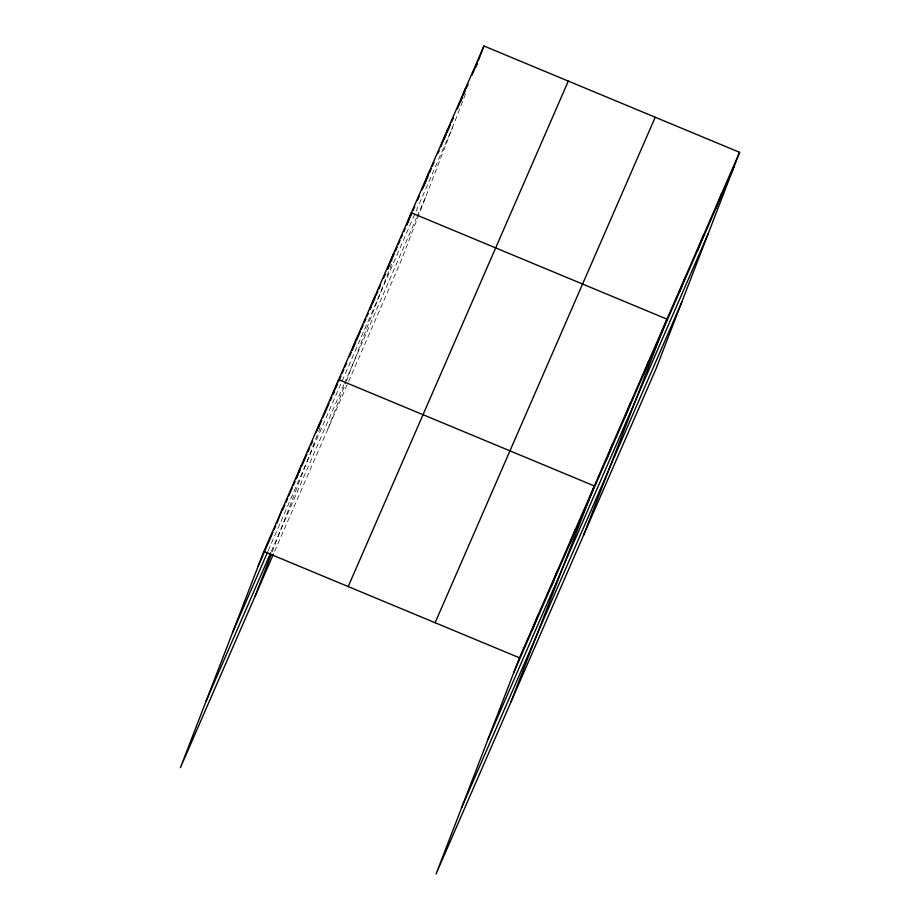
<?xml version="1.0" encoding="UTF-8"?>
<svg xmlns="http://www.w3.org/2000/svg" width="920" height="920" viewBox="0 0 920 920"><rect width="100%" height="100%" fill="white"/><g stroke="black" fill="none" stroke-linecap="round" stroke-linejoin="round"><path stroke-width="0.69" stroke-dasharray="4.6 3.45" d="M272.193 551.919L318.136 432.883M318.642 431.549L320.183 427.558M327.899 428.996L345.862 382.455M346.368 381.122L392.817 260.751M465.462 93.943L400.534 262.188L273.424 554.104M268.237 550.643L452.628 127.19M271.285 551.448L343.907 384.663M344.482 383.353L416.541 217.856M417.116 216.545L426.19 195.695"/><path stroke-width="1.38" d="M739.577 152.329L519.466 657.811L436.046 874L656.155 368.517L739.577 152.329L483.954 46L263.844 551.482L180.423 767.671L273.424 554.104M276.885 523.216L282.555 508.518M301.266 465.554L296.113 478.906L297.861 475.042M316.365 431.94L319.976 422.591M255.265 595.803L271.17 554.587M352.199 349.945L356.845 337.916M375.003 296.217L369.851 309.568L371.036 307.004M393.162 254.506L387.492 269.203L389.758 263.994M406.686 224.836L411.32 212.808L666.942 319.136L583.521 535.325M423.809 185.805L429.479 171.108M442.485 142.761L447.637 129.409M465.796 87.699L460.126 102.396L462.392 97.186M475.72 67.344L477.261 63.353M478.285 60.697L483.954 46M532.507 629.533L538.177 614.847M551.218 586.569L556.887 571.884M569.917 543.605L575.598 528.908M510.876 702.132L594.297 485.944L338.686 379.615L333.017 394.312L334.144 391.702M606.786 458.942L612.467 444.245M624.956 417.231L630.625 402.546M643.115 375.532L648.784 360.835M679.431 292.123L685.101 277.438M697.59 250.424L703.259 235.727M715.748 208.725L721.418 194.028M258.175 566.179L272.918 532.323M274.045 529.724L275.747 525.814M282.555 510.197L284.82 504.988M285.959 502.377L287.661 498.479M288.788 495.868L292.192 488.06M293.33 485.449L295.032 481.551M299 472.431L300.127 469.832M301.829 465.922L306.935 454.204M308.062 451.605L309.764 447.695M310.902 445.096L312.604 441.186M318.274 428.168L321.678 420.348M322.805 417.749L329.049 403.431M330.176 400.821L331.878 396.922M335.846 387.803L336.984 385.192M338.686 381.282L340.952 376.073M342.091 373.462L343.792 369.553M344.931 366.942L346.633 363.032M349.473 356.523L351.175 352.613M352.303 350.002L355.706 342.183M356.845 339.584L360.249 331.763M361.387 329.153L363.089 325.243M364.228 322.632L365.93 318.722M367.057 316.123L368.195 313.513M372.738 303.094L375.003 297.873M376.142 295.274L377.844 291.364M378.982 288.753L380.684 284.843M383.513 278.323L385.216 274.424M390.897 261.383L394.3 253.564M395.439 250.964L397.141 247.054M398.268 244.444L399.97 240.534M401.108 237.935L402.247 235.324M403.949 231.414L405.087 228.804M406.789 224.894L409.055 219.684M410.193 217.074L411.895 213.164M413.022 210.565L414.724 206.655M417.565 200.134L419.267 196.224M422.107 189.715L428.352 175.375M429.479 172.764L431.181 168.855M432.319 166.255L434.022 162.345M438 153.226L439.127 150.615M440.829 146.705L441.968 144.095M444.233 138.885L445.935 134.975M447.074 132.365L450.478 124.556M451.616 121.946L453.318 118.036M457.286 108.916L459.563 103.695M463.53 94.576L465.232 90.666M466.371 88.055L468.073 84.157M472.041 75.026L477.147 63.296M232.518 632.672L267.662 551.942M206.08 701.178L270.71 552.747M348.197 586.569L568.307 81.087M435.114 622.725L655.224 117.242M513.797 672.508L733.907 167.014M488.14 739.001L708.25 233.519M461.702 807.507L681.812 302.024M263.844 551.482L519.466 657.811"/></g></svg>
